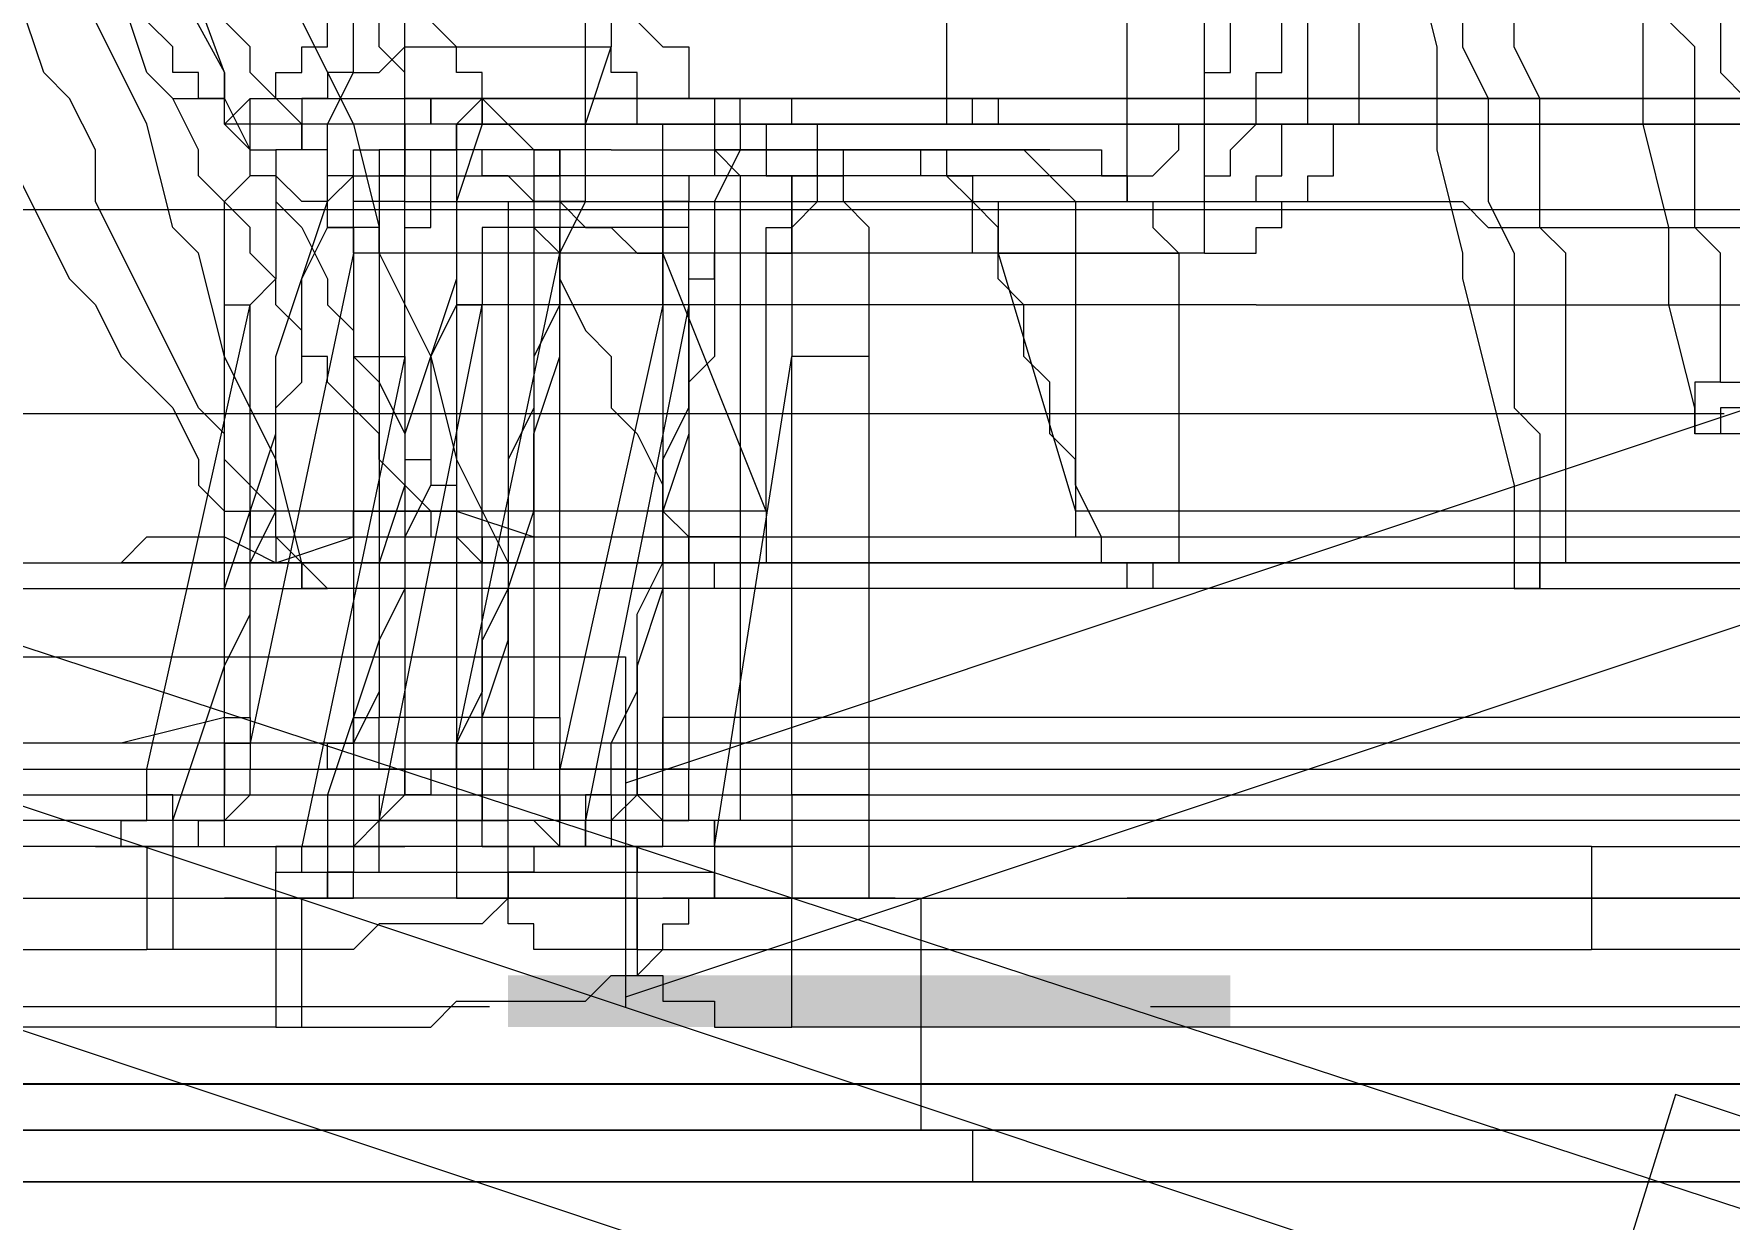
# Model space of a CAD drawing. Header units: millimetres. Extents: x 25083 to 52777, y 24772 to 45779.
# Drawn here: x 39167.69 to 39192.09, y 33704.26 to 33721.32 of the extents above; entities that cross this region are included whole.
import ezdxf

# ---------------------------------------------------------------- set-up
doc = ezdxf.new("R2010")
doc.units = ezdxf.units.MM
doc.layers.add('小车', color=7, linetype='Continuous')
doc.styles.get("Standard").update_dxf_attribs({"font": ''})
doc.styles.get('Standard').set_extended_font_data('SimSun')
doc.dimstyles.new('15', dxfattribs={"dimtxt": 15, "dimasz": 10, "dimexe": 2, "dimexo": 1, "dimgap": 1, "dimtad": 1, "dimdsep": 46, "dimtxsty": 'Standard', "dimcen": 2.5, "dimadec": 0, "dimazin": 0, "dimtfac": 1, "dimtmove": 2, "dimatfit": 3, "dimfxl": 1, "dimtolj": 1, "dimarcsym": 0})
doc.dimstyles.new('ISO-25', dxfattribs={"dimtxt": 2.5, "dimasz": 2.5, "dimexe": 1.25, "dimexo": 0.625, "dimtad": 1, "dimtxsty": 'Standard', "dimcen": 2.5, "dimadec": 0, "dimazin": 0, "dimtfac": 1, "dimtmove": 0, "dimatfit": 3, "dimfxl": 1, "dimarcsym": 0})

# ---------------------------------------------------------------- blocks, each defined once
blk = doc.blocks.new('*D925')
at = {"color": 0, "lineweight": -2}
for p, q in [((29677.862, 34881.662), (29677.862, 32448.293)), ((40733.017, 34757.645), (40733.017, 32448.293)), ((29680.362, 32449.543), (40730.517, 32449.543))]:
    blk.add_line(p, q, dxfattribs=at)
at = {"color": 0}
for points in [[(29680.362, 32449.96), (29680.362, 32449.127), (29677.862, 32449.543)], [(40730.517, 32449.127), (40730.517, 32449.96), (40733.017, 32449.543)]]:
    blk.add_solid(points, dxfattribs=at)
at = {"layer": 'DEFPOINTS', "color": 0}
for p in [(29677.862, 34882.287), (40733.017, 34758.27), (40733.017, 32449.543)]:
    blk.add_point(p, dxfattribs=at)
at = {"color": 0, "insert": (35205.439, 32451.628), "char_height": 2.5, "attachment_point": 5}
blk.add_mtext('11055,15', dxfattribs=at)
blk = doc.blocks.new('zw$D2F4')
h = blk.add_hatch(color=7)
edge = h.paths.add_edge_path(flags=0)
edge.add_spline(control_points=[(528.444, 242.126), (528.444, 242.126), (528.444, 252.524), (528.444, 252.524), (528.444, 252.524), (527.701, 252.524), (527.701, 252.524), (527.701, 252.524), (527.701, 242.126), (527.701, 242.126), (527.701, 242.126), (528.444, 242.126), (528.444, 242.126), (528.444, 242.126), (528.444, 242.126), (528.444, 242.126)], knot_values=[0, 0, 0, 0, 1, 1, 1, 2, 2, 2, 3, 3, 3, 4, 4, 4, 5, 5, 5, 5], degree=3, periodic=0)
edge = h.paths.add_edge_path(flags=0)
edge.add_spline(control_points=[(528.444, 263.294), (528.444, 263.294), (528.444, 295.23), (528.444, 295.23), (528.444, 295.23), (527.701, 295.23), (527.701, 295.23), (527.701, 295.23), (527.701, 263.294), (527.701, 263.294), (527.701, 263.294), (528.444, 263.294), (528.444, 263.294), (528.444, 263.294), (528.444, 263.294), (528.444, 263.294)], knot_values=[0, 0, 0, 0, 1, 1, 1, 2, 2, 2, 3, 3, 3, 4, 4, 4, 5, 5, 5, 5], degree=3, periodic=0)
edge = h.paths.add_edge_path(flags=0)
edge.add_spline(control_points=[(528.444, 306), (528.444, 306), (528.444, 316.398), (528.444, 316.398), (528.444, 316.398), (527.701, 316.398), (527.701, 316.398), (527.701, 316.398), (527.701, 306), (527.701, 306), (527.701, 306), (528.444, 306), (528.444, 306), (528.444, 306), (528.444, 306), (528.444, 306)], knot_values=[0, 0, 0, 0, 1, 1, 1, 2, 2, 2, 3, 3, 3, 4, 4, 4, 5, 5, 5, 5], degree=3, periodic=0)
edge = h.paths.add_edge_path(flags=0)
edge.add_spline(control_points=[(528.444, 327.167), (528.444, 327.167), (528.444, 359.104), (528.444, 359.104), (528.444, 359.104), (527.701, 359.104), (527.701, 359.104), (527.701, 359.104), (527.701, 327.167), (527.701, 327.167), (527.701, 327.167), (528.444, 327.167), (528.444, 327.167), (528.444, 327.167), (528.444, 327.167), (528.444, 327.167)], knot_values=[0, 0, 0, 0, 1, 1, 1, 2, 2, 2, 3, 3, 3, 4, 4, 4, 5, 5, 5, 5], degree=3, periodic=0)
at = {"color": 7, "lineweight": 5}
for points in [[(525.844, 201.277), (525.844, 207.59), (525.473, 210.932), (525.473, 355.391), (525.473, 360.59), (525.473, 363.932), (525.844, 366.531), (525.844, 371.359)], [(525.844, 371.359), (525.844, 367.274), (526.216, 365.417), (526.216, 217.616), (526.216, 212.046), (526.216, 208.704), (525.844, 206.476), (525.844, 201.277)], [(525.844, 369.874), (525.844, 359.104), (525.473, 353.162), (525.473, 321.968), (525.473, 315.655), (525.473, 309.713)], [(526.216, 310.827), (526.216, 363.932), (525.844, 365.417), (525.844, 369.874)], [(530.301, 321.226), (530.301, 346.107)], [(532.157, 320.483), (531.786, 321.968), (531.786, 344.993)], [(529.558, 344.621), (529.558, 319.369)], [(531.043, 343.507), (531.043, 318.626)], [(526.216, 339.793), (526.216, 310.456)], [(526.216, 235.07), (526.216, 339.793)], [(528.815, 339.793), (528.815, 321.597)], [(530.301, 321.597), (530.301, 339.793)], [(525.473, 232.842), (525.473, 337.937)], [(525.473, 337.937), (525.473, 232.842)], [(527.701, 319.74), (527.701, 337.937)], [(529.558, 337.937), (529.558, 319.74)], [(531.786, 287.06), (531.786, 329.024), (531.415, 329.395), (531.415, 331.995), (531.786, 332.366), (531.786, 333.48), (531.415, 333.48), (531.415, 286.318)], [(530.672, 286.318), (530.672, 327.91), (531.043, 329.024), (531.043, 330.51), (530.672, 331.252), (530.672, 332.738), (531.043, 332.738), (531.043, 287.06)], [(541.07, 321.226), (541.441, 321.597), (542.555, 321.968), (544.784, 323.454), (545.155, 323.454), (547.383, 324.939), (548.497, 325.31), (548.869, 325.682), (550.354, 326.425), (551.468, 326.796), (552.582, 327.539)], [(552.954, 326.796), (541.441, 320.483)], [(544.784, 326.053), (544.412, 326.053), (543.298, 325.31), (542.555, 324.939), (542.184, 324.568), (541.07, 324.196), (540.327, 323.825), (539.956, 323.454), (538.471, 322.711), (538.099, 322.34), (537.356, 321.968), (536.614, 321.226), (535.871, 320.854), (535.5, 320.854), (535.128, 320.483)], [(534.014, 318.997), (534.014, 319.369), (534.386, 319.369), (534.757, 319.74), (535.128, 319.74), (535.871, 320.483), (536.242, 320.483), (536.614, 320.854), (539.585, 322.34), (540.327, 322.34), (541.07, 322.711), (541.441, 323.082), (542.555, 323.454), (542.927, 323.825), (544.041, 324.196), (544.412, 324.196), (545.526, 324.939)], [(534.014, 318.997), (534.386, 319.369), (535.871, 319.74), (537.356, 320.483), (538.842, 320.854), (539.213, 321.226), (540.699, 321.597), (542.184, 322.34), (543.67, 322.711), (544.412, 323.082), (545.526, 323.454), (547.012, 324.196), (548.497, 324.568)], [(534.386, 324.196), (534.386, 317.141)], [(534.014, 323.454), (534.014, 319.74)], [(538.842, 317.883), (538.842, 318.255), (539.213, 318.255), (539.213, 318.997), (539.585, 318.997), (539.585, 319.369), (539.956, 319.74), (539.956, 320.111), (540.327, 320.111), (540.699, 320.483), (541.07, 320.483), (541.07, 320.854), (541.441, 320.854), (541.441, 321.226), (541.813, 321.226), (542.184, 321.597), (542.555, 321.597), (542.927, 321.968), (543.298, 321.968), (543.298, 322.34), (544.041, 322.34), (544.412, 322.711), (545.155, 322.711), (545.155, 323.082)], [(541.441, 320.483), (548.497, 323.082)], [(530.301, 322.34), (530.301, 321.226)], [(530.301, 321.597), (530.301, 322.34)], [(530.301, 322.34), (530.301, 321.968), (530.672, 321.968), (530.672, 321.597), (531.043, 321.597), (531.415, 321.597)], [(534.386, 285.946), (534.386, 321.968), (534.757, 321.597), (534.757, 321.226), (534.757, 320.854), (534.757, 320.483), (534.386, 319.74), (534.757, 318.626), (534.757, 313.798)], [(528.815, 321.226), (528.815, 321.597)], [(530.301, 321.597), (529.558, 321.597), (529.187, 321.597), (528.815, 321.597)], [(530.301, 321.597), (530.301, 321.226)], [(530.672, 321.226), (531.043, 321.226), (531.043, 321.597), (531.415, 321.597)], [(531.415, 321.597), (538.099, 320.111)], [(531.415, 321.597), (531.415, 320.111)], [(549.24, 321.597), (548.497, 321.597), (547.012, 321.226), (545.526, 320.483), (544.412, 320.111), (543.67, 319.74), (542.184, 319.369), (540.699, 318.626), (539.213, 318.255), (538.842, 318.255), (537.356, 317.512), (535.871, 317.141), (534.386, 316.398)], [(539.585, 317.883), (539.585, 318.626), (539.956, 318.626), (539.956, 318.997), (540.327, 318.997), (540.327, 319.369), (540.699, 319.369), (541.441, 320.111), (541.813, 320.111), (542.184, 320.483), (542.555, 320.483), (542.927, 320.854), (543.67, 320.854), (544.041, 321.226), (544.784, 321.226), (545.155, 321.597), (545.898, 321.597)], [(529.558, 316.398), (529.187, 316.769), (529.187, 318.255), (528.815, 318.626), (528.815, 321.226)], [(530.301, 321.226), (528.815, 321.226)], [(530.301, 321.226), (530.301, 318.626), (530.672, 318.255), (530.672, 316.398)], [(530.672, 321.226), (530.301, 321.226)], [(530.301, 321.226), (530.301, 320.483), (530.672, 320.483), (531.043, 320.111), (531.415, 320.111)], [(530.301, 321.226), (530.301, 320.854), (530.672, 320.854), (530.672, 320.483), (531.043, 320.483), (532.157, 320.483)], [(530.672, 316.769), (530.672, 321.226)], [(530.672, 321.226), (532.9, 320.483), (534.014, 320.483), (536.242, 319.74), (537.356, 319.74), (539.585, 318.997), (540.699, 318.997), (541.441, 318.626)], [(535.5, 317.883), (535.871, 318.255), (536.242, 318.255), (536.985, 318.997), (537.356, 318.997), (537.356, 319.369), (537.728, 319.369), (538.099, 319.74), (538.471, 319.74), (538.842, 320.111), (539.213, 320.111), (539.956, 320.854), (540.327, 320.854), (541.07, 321.226)], [(541.07, 321.226), (541.07, 320.483), (541.441, 320.483)], [(529.558, 319.369), (529.558, 320.483)], [(529.558, 320.483), (529.558, 319.74)], [(529.558, 320.483), (529.558, 319.74), (529.929, 319.74), (529.929, 319.369), (530.301, 319.369)], [(531.786, 320.483), (531.043, 320.483), (531.043, 320.111)], [(531.786, 320.483), (532.9, 320.483), (533.643, 320.111), (534.386, 320.111), (535.128, 319.74), (536.614, 319.74), (536.985, 319.369), (538.471, 319.369), (539.213, 318.997)], [(531.786, 320.483), (531.786, 320.111)], [(532.157, 320.483), (538.099, 320.483)], [(532.157, 320.483), (532.157, 320.111)], [(535.128, 320.483), (535.128, 320.111), (534.757, 320.111), (534.757, 319.74), (534.386, 319.74), (534.386, 319.369), (534.014, 319.369), (534.014, 318.997)], [(541.441, 320.483), (541.07, 320.483), (540.327, 320.111), (540.327, 319.74), (539.585, 319.74), (539.213, 319.369), (538.471, 318.997), (538.099, 318.997), (537.728, 318.626), (537.356, 318.626), (536.985, 318.255), (536.242, 317.883), (535.871, 317.883), (535.871, 317.512), (535.5, 317.512), (535.5, 317.141), (534.757, 317.141), (534.757, 316.769), (534.386, 316.769), (534.386, 316.398)], [(538.099, 320.483), (539.585, 320.483), (539.956, 320.111), (541.07, 320.111), (541.07, 319.74), (541.441, 319.74), (541.441, 319.369), (541.813, 319.369), (541.813, 318.997), (542.184, 318.997), (542.184, 318.626)], [(538.099, 320.483), (538.099, 320.111)], [(540.699, 285.946), (540.699, 320.483), (541.07, 320.111), (541.07, 286.689)], [(531.043, 320.111), (531.043, 317.883)], [(531.043, 320.111), (531.415, 320.111)], [(531.415, 320.111), (531.415, 318.626)], [(532.157, 320.111), (531.415, 320.111)], [(531.786, 320.111), (531.415, 320.111)], [(531.415, 320.111), (531.415, 317.512)], [(538.842, 318.626), (531.786, 320.111)], [(531.786, 318.997), (531.786, 320.111)], [(532.157, 320.111), (538.099, 320.111)], [(535.128, 312.684), (535.128, 320.111), (534.757, 320.111), (534.757, 318.626), (535.128, 318.626), (535.128, 317.141), (534.757, 316.027), (534.757, 314.17), (534.757, 312.684), (534.757, 285.946)], [(541.441, 318.626), (541.441, 318.997), (541.07, 318.997), (541.07, 319.369), (540.327, 319.369), (540.327, 319.74), (538.471, 319.74), (538.099, 320.111)], [(539.585, 315.284), (539.585, 316.027), (539.956, 316.398), (539.956, 316.769), (540.327, 316.769), (540.327, 317.141), (540.699, 317.141), (540.699, 317.512), (541.07, 317.512), (541.07, 317.883), (541.441, 317.883), (541.813, 318.255), (542.184, 318.255), (542.184, 318.626), (542.555, 318.626), (542.927, 318.997), (543.298, 318.997), (543.67, 319.369), (544.041, 319.369), (544.041, 319.74), (544.784, 319.74), (545.155, 320.111), (545.898, 320.111)], [(527.701, 319.74), (527.701, 319.369)], [(529.558, 319.74), (528.444, 319.74), (527.701, 319.74)], [(529.558, 319.74), (529.558, 319.369)], [(530.301, 319.369), (530.301, 319.74), (529.929, 319.74), (529.929, 319.369), (529.929, 318.997)], [(534.014, 319.74), (534.014, 318.997)], [(527.701, 319.369), (527.701, 317.512), (528.072, 317.141), (528.072, 315.284), (528.444, 314.912), (528.444, 314.541)], [(527.701, 319.369), (529.558, 319.369)], [(529.558, 319.369), (529.558, 318.626), (529.929, 318.626), (529.929, 318.255), (530.301, 318.255)], [(531.043, 318.626), (529.929, 318.626), (529.929, 318.997), (529.558, 318.997), (529.558, 319.369)], [(529.558, 314.541), (529.558, 319.369)], [(529.558, 319.369), (529.558, 318.997), (529.929, 318.997)], [(537.356, 317.883), (530.301, 319.369)], [(530.301, 318.255), (530.301, 319.369)], [(540.699, 316.769), (539.585, 317.141), (538.471, 317.141), (536.242, 317.883), (535.5, 317.883), (534.386, 318.255), (533.272, 318.255), (531.043, 318.997), (529.929, 318.997)], [(529.929, 318.997), (529.929, 314.541)], [(531.415, 318.626), (531.415, 318.997), (531.786, 318.997)], [(531.786, 318.997), (531.786, 318.626), (532.157, 318.626)], [(534.014, 301.915), (534.014, 318.997)], [(539.213, 318.997), (539.213, 318.626), (538.842, 318.626)], [(539.213, 318.997), (539.585, 318.997), (539.956, 318.626), (540.327, 318.626), (540.327, 318.255)], [(539.956, 315.284), (539.956, 315.655), (540.327, 315.655), (540.327, 316.027), (541.07, 316.769), (541.441, 316.769), (541.441, 317.141), (541.813, 317.141), (542.184, 317.512), (542.555, 317.512), (542.927, 317.883), (543.67, 317.883), (544.041, 318.255), (544.412, 318.255), (544.784, 318.626), (545.898, 318.626), (546.269, 318.997)], [(531.043, 318.626), (530.301, 318.626), (530.301, 318.255)], [(531.043, 318.626), (531.043, 318.255), (530.672, 318.255)], [(537.356, 318.626), (531.043, 318.626)], [(531.043, 318.626), (531.043, 317.883)], [(538.099, 317.141), (537.356, 317.512), (535.5, 317.512), (534.757, 317.883), (534.014, 317.883), (533.272, 318.255), (532.529, 318.255), (531.786, 318.626), (531.043, 318.626)], [(531.415, 316.398), (531.415, 318.626)], [(531.415, 318.626), (531.415, 318.255), (532.157, 318.255)], [(538.842, 318.626), (532.157, 318.626)], [(532.157, 318.626), (532.157, 318.255)], [(541.07, 316.769), (541.07, 317.512), (540.699, 317.512), (540.699, 317.883), (540.327, 317.883), (539.956, 317.883), (539.956, 318.255), (538.842, 318.255), (538.842, 318.626), (537.356, 318.626)], [(537.356, 318.626), (537.356, 317.883)], [(538.842, 318.626), (539.956, 318.626), (539.956, 318.255)], [(541.441, 318.626), (541.441, 318.255), (541.813, 317.883), (541.813, 314.912)], [(541.441, 318.626), (542.184, 318.626)], [(530.301, 318.255), (530.672, 318.255), (531.043, 317.883)], [(530.301, 315.655), (530.301, 318.255)], [(530.301, 318.255), (530.301, 317.883)], [(530.301, 317.883), (530.301, 318.255), (530.672, 318.255)], [(530.672, 318.255), (538.099, 316.769)], [(530.672, 318.255), (530.672, 317.141)], [(539.956, 318.255), (532.157, 318.255)], [(532.157, 316.027), (532.157, 318.255)], [(540.327, 318.255), (539.956, 318.255)], [(539.956, 318.255), (539.956, 316.027)], [(540.327, 316.027), (540.327, 318.255)], [(530.301, 316.769), (530.301, 317.883)], [(530.301, 315.655), (530.301, 317.883)], [(537.356, 317.883), (531.043, 317.883)], [(531.786, 317.141), (531.415, 317.141), (531.415, 317.512), (531.043, 317.512), (531.043, 317.883)], [(531.043, 317.883), (531.415, 317.883), (531.415, 317.512)], [(535.5, 317.883), (535.128, 317.512), (534.757, 317.512), (534.757, 317.141), (534.386, 316.769)], [(537.356, 317.883), (539.213, 317.883), (539.213, 317.512), (540.327, 317.512), (540.327, 317.141), (540.699, 317.141), (540.699, 316.769)], [(538.842, 306.371), (538.842, 317.883)], [(538.842, 317.883), (539.585, 317.883)], [(539.585, 317.883), (558.524, 317.883)], [(539.585, 317.883), (539.585, 306.371)], [(531.415, 317.512), (531.415, 316.398)], [(531.415, 317.512), (531.415, 317.141), (531.786, 317.141)], [(538.099, 317.141), (529.558, 317.141)], [(529.558, 317.141), (529.558, 313.427), (529.558, 312.684), (529.558, 310.827)], [(530.301, 316.769), (530.672, 316.769), (530.672, 317.141)], [(531.415, 316.769), (530.672, 316.769), (530.672, 317.141)], [(531.786, 317.141), (538.842, 315.655)], [(531.786, 317.141), (531.786, 316.027)], [(539.213, 315.655), (538.099, 315.655), (537.356, 316.027), (536.614, 316.027), (535.871, 316.398), (534.014, 316.398), (533.272, 316.769), (532.529, 316.769), (531.786, 317.141)], [(534.386, 317.141), (534.386, 316.769)], [(538.099, 316.398), (538.099, 317.141)], [(539.585, 316.398), (539.213, 316.398), (539.213, 316.769), (538.842, 316.769), (538.842, 317.141), (538.471, 317.141), (538.099, 317.141)], [(538.099, 317.141), (538.099, 316.769)], [(540.699, 317.141), (539.585, 317.141)], [(539.585, 317.141), (539.585, 316.398)], [(540.699, 317.141), (540.699, 316.769), (541.07, 316.769), (541.07, 313.056), (541.07, 312.313), (541.07, 310.085)], [(540.699, 310.085), (540.699, 317.141)], [(541.07, 307.485), (541.07, 316.769), (540.699, 317.141), (540.699, 265.15)], [(530.301, 316.769), (530.301, 314.541)], [(530.301, 316.769), (530.301, 316.398), (531.415, 316.398)], [(530.672, 316.398), (530.672, 316.769)], [(530.672, 316.769), (531.786, 316.769)], [(530.672, 316.769), (531.043, 316.769), (531.043, 315.655), (530.672, 315.655)], [(531.415, 316.769), (538.099, 316.769)], [(531.415, 315.655), (531.786, 315.655), (531.786, 316.769)], [(531.415, 316.398), (531.415, 316.769)], [(531.786, 316.769), (532.157, 316.769), (533.272, 316.398), (534.014, 316.398), (535.128, 316.027), (536.242, 316.027), (537.356, 315.655), (538.842, 315.655), (539.585, 315.284), (540.699, 315.284), (541.813, 314.912)], [(534.386, 316.398), (534.386, 316.769)], [(534.386, 316.769), (534.386, 287.06)], [(539.213, 316.398), (538.842, 316.398), (538.842, 316.769), (538.099, 316.769)], [(541.07, 316.769), (540.699, 316.769)], [(540.699, 313.056), (540.699, 316.769)], [(541.07, 316.769), (541.07, 313.056)], [(528.815, 314.541), (528.815, 316.027), (529.187, 316.027), (529.187, 316.398), (529.558, 316.398)], [(530.301, 315.655), (530.301, 316.027), (529.929, 316.027), (529.929, 316.398), (529.558, 316.398)], [(529.558, 316.398), (530.672, 316.398)], [(530.301, 315.655), (530.672, 316.027), (530.672, 316.398)], [(539.213, 316.398), (531.415, 316.398)], [(531.415, 316.398), (531.415, 316.027), (532.157, 316.027)], [(531.415, 316.398), (531.415, 316.027), (531.786, 316.027)], [(531.415, 316.398), (531.415, 314.17)], [(539.585, 316.398), (538.099, 316.398)], [(538.099, 306.371), (538.099, 316.398)], [(539.213, 314.17), (539.213, 316.398)], [(539.585, 316.398), (539.213, 316.398)], [(539.585, 316.398), (539.585, 305.257)], [(539.585, 316.398), (539.585, 314.17)], [(532.157, 315.655), (531.786, 315.655), (531.786, 316.027)], [(539.956, 316.027), (532.157, 316.027)], [(532.157, 316.027), (532.157, 315.655)], [(539.585, 316.027), (539.213, 316.027), (538.842, 315.655), (538.471, 315.655), (537.728, 315.284), (537.356, 314.912), (536.614, 314.912), (536.242, 314.541), (535.5, 314.17), (535.128, 314.17), (534.757, 313.798)], [(539.956, 316.027), (539.956, 315.655), (539.213, 315.655), (538.842, 315.655)], [(539.585, 316.027), (539.585, 315.655), (539.213, 315.284), (539.213, 314.912), (538.842, 314.541), (538.842, 314.17)], [(540.327, 316.027), (540.327, 315.655), (539.585, 315.655), (539.213, 315.655)], [(540.327, 314.912), (540.327, 315.655), (539.956, 315.655), (539.956, 316.027), (539.585, 316.027)], [(540.327, 316.027), (539.956, 316.027)], [(530.301, 314.541), (530.301, 315.655)], [(530.301, 314.541), (530.301, 315.284), (530.672, 315.284), (530.672, 315.655)], [(530.301, 315.655), (530.672, 315.655)], [(530.672, 315.284), (530.301, 315.284), (530.301, 315.655)], [(531.043, 314.912), (530.672, 314.912), (530.672, 315.284), (530.301, 315.284), (530.301, 315.655)], [(530.672, 315.655), (531.415, 315.655)], [(538.099, 314.17), (531.415, 315.655)], [(531.415, 314.541), (531.415, 315.655)], [(532.157, 315.655), (538.842, 315.655)], [(538.842, 315.655), (539.213, 315.655)], [(538.099, 313.798), (530.672, 315.284)], [(530.672, 314.17), (530.672, 315.284)], [(531.043, 314.912), (531.043, 315.284), (530.672, 315.284)], [(539.585, 315.284), (539.956, 315.284)], [(539.585, 315.284), (539.585, 307.485)], [(539.956, 315.284), (559.267, 315.284)], [(539.956, 307.485), (539.956, 315.284)], [(531.043, 314.541), (530.672, 314.912), (530.301, 314.912), (530.301, 314.541), (529.929, 314.541)], [(531.043, 314.912), (531.786, 314.912), (532.529, 314.541), (533.643, 314.541), (534.386, 314.17), (535.871, 314.17), (536.614, 313.798), (538.099, 313.798)], [(542.184, 314.912), (542.184, 314.541), (541.813, 314.17), (541.813, 313.798), (541.07, 313.798), (541.07, 313.427), (540.327, 313.427), (539.956, 313.056), (538.099, 313.056)], [(538.099, 314.17), (540.699, 314.17), (540.699, 314.541), (541.07, 314.541), (541.441, 314.541), (541.441, 314.912), (541.813, 314.912)], [(540.327, 314.912), (540.327, 313.056)], [(540.327, 314.912), (540.327, 311.57)], [(542.184, 314.912), (541.813, 314.912)], [(528.444, 314.541), (528.444, 314.17), (528.072, 314.17), (528.072, 313.427), (527.701, 313.427), (527.701, 312.684), (527.701, 312.313)], [(529.558, 314.541), (528.444, 314.541)], [(528.444, 314.541), (528.815, 314.17), (529.187, 314.17), (529.187, 313.798), (529.558, 313.798)], [(528.815, 314.541), (528.815, 300.801)], [(528.815, 314.541), (530.301, 314.541)], [(529.558, 314.541), (529.558, 313.798)], [(529.558, 314.541), (529.929, 314.541)], [(529.929, 314.541), (529.929, 313.427)], [(530.301, 300.801), (530.301, 314.541)], [(530.301, 313.427), (530.301, 314.541)], [(530.301, 313.427), (530.672, 313.427), (530.672, 314.17), (531.043, 314.17), (531.043, 314.541)], [(530.301, 313.427), (530.301, 314.17), (530.672, 314.17), (531.043, 314.541), (531.415, 314.541)], [(530.301, 314.541), (530.301, 314.17), (530.672, 314.17)], [(530.301, 314.541), (530.301, 314.17), (531.415, 314.17)], [(540.699, 313.056), (540.327, 313.056), (539.585, 313.427), (537.356, 313.427), (536.985, 313.798), (536.242, 313.798), (535.128, 314.17), (534.014, 314.17), (532.9, 314.541), (531.043, 314.541)], [(531.415, 314.541), (531.415, 314.17), (532.157, 314.17)], [(529.558, 314.17), (529.558, 311.57), (529.558, 311.199), (529.558, 310.827)], [(529.558, 310.827), (529.558, 313.427), (529.558, 314.17)], [(530.672, 314.17), (530.672, 313.798), (531.415, 313.798)], [(539.213, 314.17), (531.415, 314.17)], [(531.415, 313.798), (531.415, 314.17)], [(538.099, 314.17), (532.157, 314.17)], [(532.157, 313.056), (532.157, 314.17)], [(535.128, 312.684), (538.842, 314.17)], [(538.099, 313.798), (538.471, 313.798), (538.471, 313.427), (538.842, 313.427), (538.842, 313.798), (539.213, 313.798), (539.585, 313.798), (539.585, 314.17)], [(538.099, 313.056), (538.099, 314.17)], [(538.099, 313.798), (539.213, 313.798), (539.213, 314.17)], [(538.842, 312.684), (538.842, 314.17)], [(540.327, 313.056), (540.327, 313.427), (539.956, 313.427), (539.956, 313.798), (539.585, 313.798), (539.585, 314.17), (538.842, 314.17)], [(539.213, 314.17), (539.585, 314.17)], [(529.558, 313.798), (529.558, 313.427), (529.929, 313.427)], [(538.099, 313.798), (531.415, 313.798)], [(534.014, 313.056), (534.014, 313.427), (534.386, 313.427), (534.386, 313.798), (534.757, 313.798)], [(535.128, 312.684), (535.128, 313.056), (534.757, 313.056), (534.757, 313.798)], [(529.929, 313.427), (529.558, 313.427), (529.558, 312.684)], [(530.301, 313.427), (529.929, 313.427)], [(530.301, 313.427), (537.356, 312.313)], [(530.301, 313.427), (530.301, 312.684)], [(532.157, 313.056), (530.672, 313.056), (530.672, 313.427), (530.301, 313.427)], [(530.301, 300.801), (530.301, 313.427)], [(541.07, 313.427), (541.07, 311.57), (541.07, 310.456)], [(541.07, 310.456), (541.07, 312.313), (541.07, 313.427)], [(538.099, 313.056), (532.157, 313.056)], [(532.157, 261.808), (532.157, 313.056)], [(535.128, 312.684), (534.386, 312.684), (534.386, 313.056), (534.014, 313.056)], [(537.356, 311.199), (539.213, 311.199), (539.585, 311.57), (540.327, 311.57), (540.327, 311.942), (540.699, 311.942), (540.699, 312.313), (541.07, 312.313), (541.07, 313.056)], [(540.699, 313.056), (540.699, 312.684), (539.956, 312.684), (539.956, 312.313), (539.585, 312.313), (537.356, 312.313)], [(540.327, 311.57), (540.327, 313.056)], [(540.699, 313.056), (541.07, 313.056)], [(527.701, 312.313), (529.558, 312.313), (529.558, 312.684)], [(529.558, 312.684), (529.558, 311.57)], [(529.558, 312.684), (529.558, 298.573)], [(530.301, 312.684), (530.301, 312.313), (529.558, 312.313), (529.558, 311.942), (529.558, 311.57)], [(531.043, 312.313), (530.301, 312.313), (530.301, 312.684)], [(535.128, 312.684), (538.842, 312.684)], [(535.128, 312.684), (538.842, 312.684)], [(538.842, 312.684), (538.842, 312.313), (539.213, 312.313), (539.585, 311.942), (539.956, 311.942), (539.956, 311.57), (540.327, 311.57), (540.327, 311.199), (540.327, 310.827)], [(538.842, 312.684), (539.213, 312.684), (539.213, 312.313), (539.956, 312.313), (539.956, 311.942), (540.327, 311.942), (540.327, 311.57)], [(527.701, 298.573), (527.701, 312.313)], [(531.043, 312.313), (537.356, 312.313)], [(531.043, 311.199), (531.043, 312.313)], [(537.356, 311.199), (537.356, 312.313)], [(529.558, 311.57), (529.558, 311.199), (530.301, 311.199), (530.672, 311.199), (531.043, 311.199)], [(529.558, 311.57), (529.558, 298.573)], [(539.585, 309.713), (539.956, 310.085), (539.956, 310.456), (540.327, 310.456), (540.327, 311.199), (540.327, 311.57)], [(540.327, 310.827), (540.327, 311.57)], [(540.327, 311.57), (540.327, 310.827)], [(531.043, 311.199), (537.356, 311.199)], [(531.043, 311.199), (531.043, 259.951)], [(540.327, 310.827), (540.327, 310.085), (539.956, 310.085), (539.956, 309.713), (539.585, 309.713), (539.585, 309.342), (538.842, 309.342)], [(540.327, 310.827), (540.327, 309.342)], [(540.327, 308.599), (540.327, 310.827)], [(529.558, 310.456), (526.216, 310.456)], [(526.216, 310.456), (526.216, 309.713)], [(546.64, 310.085), (540.699, 310.085)], [(540.699, 310.085), (540.699, 309.713), (541.07, 309.713), (541.07, 309.342), (540.699, 309.342), (540.699, 308.971), (540.699, 306.371)], [(540.699, 306.371), (540.699, 310.085)], [(526.216, 309.713), (525.473, 309.713)], [(526.216, 309.713), (526.216, 305.628)], [(534.757, 307.857), (535.5, 308.228), (535.871, 308.228), (536.242, 308.599), (536.985, 308.599), (537.356, 308.971), (538.099, 308.971), (538.471, 309.342), (539.213, 309.342), (539.585, 309.713)], [(538.842, 309.342), (538.842, 309.713), (539.585, 309.713)], [(538.842, 309.342), (535.128, 308.228)], [(538.842, 309.342), (538.842, 308.228)], [(540.327, 309.342), (540.327, 308.971), (539.585, 308.228), (538.842, 308.228)], [(540.327, 308.599), (540.327, 307.857), (539.956, 307.857), (539.956, 307.485), (539.585, 307.485), (539.585, 307.114), (539.213, 307.114), (538.842, 306.743)], [(535.128, 308.228), (534.757, 308.228), (534.757, 307.857)], [(538.842, 308.228), (535.128, 308.228)], [(535.128, 306.743), (535.128, 308.228)], [(538.842, 308.228), (538.842, 306.743)], [(534.014, 307.114), (534.014, 307.485), (534.386, 307.485), (534.386, 307.857), (534.757, 307.857)], [(534.757, 307.857), (534.757, 297.087)], [(529.558, 265.15), (529.558, 307.485)], [(529.558, 307.485), (529.558, 265.15)], [(539.585, 307.485), (539.956, 307.485)], [(539.585, 307.485), (539.585, 306.371), (539.956, 306.371), (539.956, 306), (540.327, 306), (540.699, 305.628), (541.07, 305.628), (541.441, 305.628), (541.441, 305.257), (545.898, 305.257)], [(539.956, 307.485), (559.267, 307.485)], [(539.956, 307.485), (539.956, 307.114), (540.327, 306.743), (540.699, 306.743), (540.699, 306.371), (541.441, 306.371), (541.441, 306), (546.269, 306)], [(540.699, 265.15), (540.699, 255.495), (541.07, 255.495), (541.07, 307.485)], [(535.128, 306.743), (534.386, 306.743), (534.386, 307.114), (534.014, 307.114)], [(538.842, 306.743), (535.128, 306.743)], [(535.128, 296.716), (535.128, 306.743)], [(538.099, 305.628), (538.099, 306.371)], [(538.842, 306.371), (538.842, 305.628), (539.213, 305.628), (539.213, 305.257), (539.585, 305.257), (539.585, 304.886), (539.956, 304.886), (539.956, 304.514), (540.327, 304.514), (540.699, 304.514), (540.699, 304.143), (542.555, 304.143), (542.555, 303.772), (543.67, 303.772), (543.67, 304.143), (545.155, 304.143)], [(538.842, 306.371), (539.585, 306.371)], [(539.585, 306.371), (558.524, 306.371)], [(539.585, 306.371), (539.585, 305.628), (539.956, 305.628), (539.956, 305.257), (540.699, 305.257), (540.699, 304.886), (541.07, 304.886), (542.555, 304.886), (542.927, 304.514), (544.412, 304.514), (544.784, 304.886), (545.526, 304.886)], [(526.216, 305.628), (526.216, 305.257)], [(529.558, 305.257), (529.558, 302.658), (529.558, 301.915)], [(529.558, 301.915), (529.558, 304.514), (529.558, 305.257)], [(539.585, 305.257), (539.585, 304.143)], [(548.497, 304.143), (548.126, 304.143), (546.64, 303.772), (545.155, 303.772), (543.67, 303.4), (543.298, 303.4), (541.813, 303.029), (540.327, 303.029), (538.842, 302.658), (538.471, 302.658), (535.5, 301.915), (534.014, 301.915)], [(539.585, 304.143), (539.585, 303.772)], [(539.585, 303.772), (539.585, 302.658), (539.213, 302.286), (539.213, 301.915)], [(529.558, 303.029), (529.558, 294.859), (529.558, 290.031), (529.558, 269.978)], [(529.558, 269.978), (529.558, 278.148), (529.558, 282.976), (529.558, 303.029)], [(545.155, 303.029), (544.041, 302.658), (541.813, 302.658), (541.07, 302.286), (539.585, 302.286), (538.842, 301.915), (536.614, 301.915), (536.242, 301.543), (534.386, 301.543), (534.014, 301.543), (534.014, 301.915)], [(529.558, 302.658), (529.558, 301.915)], [(526.216, 302.286), (526.216, 301.172)], [(534.014, 301.543), (534.386, 301.543), (534.386, 301.172), (537.728, 301.172), (538.099, 301.172), (538.842, 301.172), (539.213, 301.543), (541.07, 301.543), (541.813, 301.915), (542.927, 301.915), (543.67, 302.286), (544.784, 302.286)], [(529.558, 301.915), (529.558, 299.687)], [(534.014, 301.915), (534.014, 301.543)], [(534.014, 301.543), (534.014, 296.716)], [(536.242, 299.315), (536.614, 299.315), (538.099, 299.687), (539.213, 299.687), (540.699, 300.058), (542.184, 300.058), (543.67, 300.429), (544.784, 300.429), (545.155, 300.801), (546.64, 300.801), (547.755, 301.172), (549.24, 301.172)], [(528.815, 274.063), (528.815, 300.801)], [(530.301, 300.801), (528.815, 300.801)], [(530.301, 300.801), (530.301, 274.063)], [(529.558, 299.687), (529.558, 298.573)], [(536.985, 298.944), (538.842, 298.944), (539.213, 299.315), (541.813, 299.315), (542.184, 299.687), (542.555, 299.687)], [(544.784, 299.315), (543.67, 299.315), (542.927, 298.944), (541.441, 298.944), (541.07, 298.573), (539.956, 298.573), (539.585, 298.201), (538.471, 298.201), (538.099, 297.83), (537.728, 297.83), (537.356, 297.459), (536.614, 297.459), (536.242, 297.087), (535.5, 297.087), (535.128, 296.716)], [(536.242, 298.944), (536.242, 299.315)], [(536.985, 298.944), (536.985, 299.315), (536.242, 299.315)], [(536.242, 287.06), (536.242, 298.944)], [(536.985, 298.573), (536.614, 298.573), (536.614, 298.944), (536.242, 298.944)], [(536.985, 298.944), (536.985, 298.573)]]:
    blk.add_lwpolyline(points, dxfattribs=at)
for points in [[(529.558, 310.827), (529.558, 307.857), (529.558, 305.257), (529.558, 302.658)], [(540.327, 309.342), (540.327, 309.342), (540.327, 308.971), (540.327, 308.599)], [(540.699, 306.371), (540.699, 299.687), (540.699, 293.002), (540.699, 286.318)], [(538.099, 305.628), (538.099, 299.315), (538.099, 293.002), (538.099, 286.689)], [(526.216, 305.257), (526.216, 304.143), (526.216, 303.029), (526.216, 302.286)], [(539.213, 301.915), (539.213, 296.716), (539.213, 291.517), (539.213, 285.946)], [(526.216, 301.172), (526.216, 296.716), (526.216, 291.888), (526.216, 287.432)]]:
    blk.add_open_spline(points, degree=3, dxfattribs=at)
blk = doc.blocks.new('*D469')
at = {"layer": 'DEFPOINTS', "color": 0}
for p in [(36061.191, 116692.222), (36180.039, 116685.352), (36180.039, 116527.033)]:
    blk.add_point(p, dxfattribs=at)
at = {"layer": '小车', "color": 0, "linetype": 'Continuous', "lineweight": -2}
for p, q in [((36061.191, 116691.222), (36061.191, 116525.033)), ((36180.039, 116684.352), (36180.039, 116525.033)), ((36071.191, 116527.033), (36084.175, 116527.033)), ((36170.039, 116527.033), (36146.425, 116527.033))]:
    blk.add_line(p, q, dxfattribs=at)
at = {"layer": '小车', "color": 0}
for points in [[(36071.191, 116528.7), (36071.191, 116525.366), (36061.191, 116527.033)], [(36170.039, 116528.7), (36170.039, 116525.366), (36180.039, 116527.033)]]:
    blk.add_solid(points, dxfattribs=at)
at = {"layer": '小车', "color": 0, "insert": (36115.3, 116527.033), "char_height": 15, "attachment_point": 5}
blk.add_mtext('\\A1;118.85', dxfattribs=at)
blk = doc.blocks.new('zw$AA32')
at = {"color": 6}
blk.add_lwpolyline([(791.322, 227.5), (10738.678, 227.5)], dxfattribs=at)
blk = doc.blocks.new('A$C1A4175F5')
at = {"layer": '小车', "color": 7, "lineweight": 0}
for points in [[(247.215, 442.635), (867.071, 649.533)], [(246.235, 445.574), (853.493, 648.133)], [(247.215, 563.302), (418.277, 506.188)], [(246.235, 560.502), (418.277, 503.108)], [(451.594, 514.447), (393.5, 514.447)], [(402.459, 511.508), (443.895, 511.508)], [(428.216, 506.188), (428.216, 508.008), (418.277, 508.008), (418.277, 502.968)], [(400.219, 500.729), (403.159, 501.709)], [(403.159, 501.709), (405.119, 495.409)]]:
    blk.add_lwpolyline(points, dxfattribs=at)
at = {"layer": '小车', "color": 1, "lineweight": 0}
for points in [[(382.861, 493.729), (428.216, 508.568)], [(362.983, 502.968), (410.718, 502.968)], [(362.983, 502.968), (410.718, 502.968)], [(420.237, 502.968), (429.756, 502.968)], [(420.237, 502.968), (429.756, 502.968)]]:
    blk.add_lwpolyline(points, dxfattribs=at)
at = {"layer": '小车'}
dim = blk.add_linear_dim(base=(212.358, 337.78), p1=(93.511, 502.968), p2=(212.358, 496.098), dimstyle='15', override={"dimfxl": 0.18}, dxfattribs=at)
dim.commit()
dim.dimension.update_dxf_attribs({"geometry": '*D469', "text_midpoint": (147.619, 337.78), "dimtype": 128, "insert": (-35967.681, -116189.253)})
blk = doc.blocks.new('zw$50CE')
blk.add_blockref('zw$D2F4', (22.01, 103.569))
at = {"layer": '小车', "ltscale": 10, "xscale": -1, "rotation": 270}
blk.add_blockref('A$C1A4175F5', (47.032, 0), dxfattribs=at)

msp = doc.modelspace()

# ---------------------------------------------------------------- block references
at = {"rotation": 90}
msp.add_blockref('zw$50CE', (39594.481, 33157.316), dxfattribs=at)
at = {"color": 1}
msp.add_blockref('zw$AA32', (29416.762, 33478.711), dxfattribs=at)

# ---------------------------------------------------------------- dimensions: what is measured, and where the dimension line sits
dim = msp.add_linear_dim(base=(40733.0166, 32449.5434), p1=(29677.8617, 34882.2868), p2=(40733.0166, 34758.2702), dimstyle='ISO-25')
dim.commit()
dim.dimension.update_dxf_attribs({"geometry": '*D925', "text_midpoint": (35205.4391, 32449.5434), "dimtype": 160})

doc.saveas('drawing.dxf')
